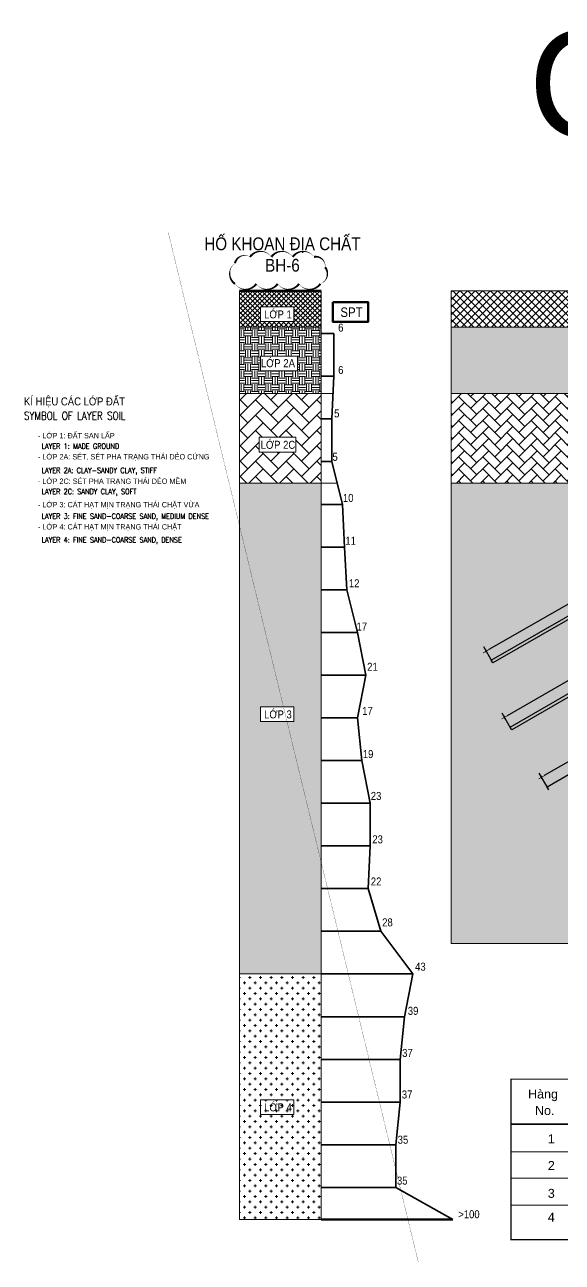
# Model space of a CAD drawing. Header units: millimetres. Extents: x -383953 to 676589, y -101685 to 196247.
# Drawn here: x 530727 to 555917, y -49095 to 8876 of the extents above; entities that cross this region are included whole.
import ezdxf
from ezdxf.enums import TextEntityAlignment as Align

# ---------------------------------------------------------------- set-up
doc = ezdxf.new("R2010")
doc.units = ezdxf.units.MM
doc.layers.get('0').update_dxf_attribs({"lineweight": 20})
doc.layers.get('Defpoints').update_dxf_attribs({"color": 151, "lineweight": 9})
doc.layers.add('Concrete', color=2, linetype='Continuous')
for name, color, linetype, lineweight in [('NDC_S_CONTINUOUS', 3, 'Continuous', 20), ('NDC_S_DIM', 1, 'Continuous', 15), ('NDC_S_ENG TEXT', 2, 'Continuous', 20), ('NDC_S_FOUNDATION NAME', 7, 'Continuous', 20), ('NDC_S_HATCH MATERIAL', 8, 'Continuous', 13), ('NDC_S_LEVEL TEXT', 7, 'Continuous', 20), ('NDC_S_REBAR', 4, 'Continuous', 35), ('NDC_S_VN TEXT', 7, 'Continuous', 20), ('NDC_S_VN TITLE', 6, 'Continuous', 35)]:
    doc.layers.add(name, color=color, linetype=linetype, lineweight=lineweight)
doc.styles.add('ARIAL', font='arial.ttf', dxfattribs={"width": 0.8})
doc.styles.add('NDC_ARIAL', font='arial.ttf', dxfattribs={"width": 0.85})
doc.styles.add('NDC_EN TXT', font='romans.shx', dxfattribs={"width": 0.8})
doc.dimstyles.new('NDC_1-150', dxfattribs={"dimscale": 150, "dimtxt": 2.5, "dimasz": 1, "dimexe": 1.5, "dimexo": 0, "dimgap": 0.8, "dimtad": 1, "dimdec": 0, "dimdsep": 46, "dimtxsty": 'NDC_ARIAL', "dimblk": 'DIMMARK', "dimcen": 49999.938995, "dimdle": 1.5, "dimclrd": 1, "dimclre": 1, "dimclrt": 3, "dimadec": 0, "dimazin": 0, "dimtfac": 1, "dimtdec": 0, "dimtix": 1, "dimtmove": 2, "dimatfit": 3, "dimfxl": 1, "dimarcsym": 0})

# ---------------------------------------------------------------- blocks, each defined once
blk = doc.blocks.new('DIMMARK')
at = {"layer": 'NDC_S_DIM', "color": 1}
blk.add_line((-1.5, 0), (1, 0), dxfattribs=at)
at = {"layer": 'NDC_S_DIM', "color": 2, "const_width": 0.1}
blk.add_lwpolyline([(-0.42, -0.42), (0.42, 0.42)], dxfattribs=at)
blk = doc.blocks.new('*D556')
at = {"layer": 'Defpoints', "color": 0, "transparency": 16777216}
for p in [(563906, -14491), (552347, -20468), (552626, -20954)]:
    blk.add_point(p, dxfattribs=at)
at = {"layer": 'NDC_S_CONTINUOUS', "color": 1, "lineweight": -2, "transparency": 16777216}
for p, q in [((563906, -14491), (563515, -13810)), ((563497, -14080), (552477, -20393)), ((552626, -20954), (552235, -20272))]:
    blk.add_line(p, q, dxfattribs=at)
at = {"layer": 'NDC_S_CONTINUOUS', "color": 1, "lineweight": -2, "transparency": 16777216, "xscale": 150, "yscale": 150, "zscale": 150}
for p, rotation in [((563627, -14005), 29.8093766951466), ((552347, -20468), 209.8093766951466)]:
    blk.add_blockref('DIMMARK', p, dxfattribs=dict(at, rotation=rotation))
at = {"layer": 'NDC_S_CONTINUOUS', "color": 3, "transparency": 16777216, "insert": (557832, -16966), "char_height": 375, "attachment_point": 5, "rotation": 29.80938, "style": 'NDC_ARIAL'}
blk.add_mtext('13000', dxfattribs=at)
blk = doc.blocks.new('*D558')
at = {"layer": 'Defpoints', "color": 0, "transparency": 16777216}
for p in [(565638, -17091), (553213, -23571), (553512, -24088)]:
    blk.add_point(p, dxfattribs=at)
at = {"layer": 'NDC_S_CONTINUOUS', "color": 1, "lineweight": -2, "transparency": 16777216}
for p, q in [((565209, -16649), (553343, -23496)), ((565638, -17091), (565227, -16379)), ((553512, -24088), (553101, -23376))]:
    blk.add_line(p, q, dxfattribs=at)
at = {"layer": 'NDC_S_CONTINUOUS', "color": 1, "lineweight": -2, "transparency": 16777216, "xscale": 150, "yscale": 150, "zscale": 150}
for p, rotation in [((565339, -16574), 29.98566585290133), ((553213, -23571), 209.9856658529013)]:
    blk.add_blockref('DIMMARK', p, dxfattribs=dict(at, rotation=rotation))
at = {"layer": 'NDC_S_CONTINUOUS', "color": 3, "transparency": 16777216, "insert": (559120, -19803), "char_height": 375, "attachment_point": 5, "rotation": 29.98567, "style": 'NDC_ARIAL'}
blk.add_mtext('14000', dxfattribs=at)
blk = doc.blocks.new('*D560')
at = {"layer": 'Defpoints', "color": 0, "transparency": 16777216}
for p in [(567370, -19891), (554946, -26373), (555251, -26901)]:
    blk.add_point(p, dxfattribs=at)
at = {"layer": 'NDC_S_CONTINUOUS', "color": 1, "lineweight": -2, "transparency": 16777216}
for p, q in [((566934, -19438), (555075, -26298)), ((567370, -19891), (566952, -19169)), ((555251, -26901), (554833, -26178))]:
    blk.add_line(p, q, dxfattribs=at)
at = {"layer": 'NDC_S_CONTINUOUS', "color": 1, "lineweight": -2, "transparency": 16777216, "xscale": 150, "yscale": 150, "zscale": 150}
for p, rotation in [((567064, -19363), 30.04598352266086), ((554946, -26373), 210.0459835226608)]:
    blk.add_blockref('DIMMARK', p, dxfattribs=dict(at, rotation=rotation))
at = {"layer": 'NDC_S_CONTINUOUS', "color": 3, "transparency": 16777216, "insert": (560849, -22599), "char_height": 375, "attachment_point": 5, "rotation": 30.04598, "style": 'NDC_ARIAL'}
blk.add_mtext('14000', dxfattribs=at)

msp = doc.modelspace()

# ---------------------------------------------------------------- hatches: boundary and pattern name
at = {"layer": 'Concrete'}
h = msp.add_hatch(dxfattribs=at)
h.set_pattern_fill('ANGLE', color=256, angle=-5)
h.set_pattern_definition([(355, (736063.1084, 219772.339), (0.60878286, 6.95841997), [5.08, -1.905]), (85, (736063.1084, 219772.339), (-6.95841997, 0.60878286), [5.08, -1.905])])
h.paths.add_polyline_path([(552588.1, -20888.9), (552663.1, -21018.8), (563943.1, -14556.2), (563868.1, -14426.3)])
h = msp.add_hatch(dxfattribs=at)
h.set_pattern_fill('ANGLE', color=256, angle=-5)
h.set_pattern_definition([(355, (737803.803, 217174.6514), (0.60878286, 6.95841997), [5.08, -1.905]), (85, (737803.803, 217174.6514), (-6.95841997, 0.60878286), [5.08, -1.905])])
h.paths.add_polyline_path([(553474, -24023.3), (553549, -24153.2), (565675.1, -17156.2), (565600.1, -17026.3)])
h = msp.add_hatch(dxfattribs=at)
h.set_pattern_fill('ANGLE', color=256, angle=-5)
h.set_pattern_definition([(355, (783578.969, 255081.804), (0.60878286, 6.95841997), [5.08, -1.905]), (85, (783578.969, 255081.804), (-6.95841997, 0.60878286), [5.08, -1.905])])
h.paths.add_polyline_path([(567407.2, -19956.2), (567332.2, -19826.3), (555207.9, -26826.3), (555297.5, -26981.2)])
at = {"layer": 'NDC_S_HATCH MATERIAL'}
h = msp.add_hatch(dxfattribs=at)
h.set_pattern_fill('ANSI37', color=256, scale=50)
h.set_pattern_definition([(45, (711804.5, 262873.23), (-112.2532, 112.2532), []), (135, (711804.5, 262873.23), (-112.2532, -112.2532), [])])
h.paths.add_polyline_path([(540793.4, -3591.3), (540793.4, -5291.3), (544617, -5291.3), (544617, -3591.3)])
h.paths.add_polyline_path([(541778.8, -4337.7), (543335.6, -4337.7), (543335.6, -5030.5), (541778.8, -5030.5)], flags=16)
h.paths.add_polyline_path([(541825.5, -5002.8), (543361.4, -5002.8), (543361.4, -4288.8), (541825.5, -4288.8)], flags=24)
h = msp.add_hatch(dxfattribs=at)
h.set_pattern_fill('ANSI37', color=256, scale=2000)
h.set_pattern_definition([(45, (605929.66, -936257.63), (-176.776695, 176.776695), []), (135, (605929.66, -936257.63), (-176.776695, -176.776695), [])])
h.paths.add_polyline_path([(574363.9, -3591.3), (550707.2, -3591.3), (550707.2, -5291.3), (574363.9, -5291.3)])
h = msp.add_hatch(dxfattribs=at)
h.set_pattern_fill('EARTH', color=256, scale=50, angle=90)
h.set_pattern_definition([(90, (711804.5, 262873.23), (-317.5, 317.5), [317.5, -317.5]), (90, (711685.44, 262873.23), (-317.5, 317.5), [317.5, -317.5]), (90, (711566.38, 262873.23), (-317.5, 317.5), [317.5, -317.5]), (180, (711526.7, 262912.9), (-317.5, -317.5), [317.5, -317.5]), (180, (711526.7, 263031.98), (-317.5, -317.5), [317.5, -317.5]), (180, (711526.7, 263151.04), (-317.5, -317.5), [317.5, -317.5])])
h.paths.add_polyline_path([(540793.4, -5291.3), (540793.4, -8391.3), (544617, -8391.3), (544617, -5291.3)])
h.paths.add_polyline_path([(543504.2, -6649.7), (543504.2, -7342.4), (541778.8, -7342.4), (541778.8, -6649.7)], flags=16)
h.paths.add_polyline_path([(541676.7, -7288), (543510.2, -7288), (543510.2, -6574), (541676.7, -6574)], flags=24)
h = msp.add_hatch(dxfattribs=at)
h.set_pattern_fill('EARTH', color=256, scale=1500, angle=90)
h.set_pattern_definition([(90, (605929.66, -936257.63), (-375, 375), [375, -375]), (90, (605789.04, -936257.63), (-375, 375), [375, -375]), (90, (605648.4, -936257.63), (-375, 375), [375, -375]), (180, (605601.54, -936210.75), (-375, -375), [375, -375]), (180, (605601.54, -936070.13), (-375, -375), [375, -375]), (180, (605601.54, -935929.5), (-375, -375), [375, -375])])
h.paths.add_polyline_path([(574363.9, -5291.3), (550707.2, -5291.3), (550707.2, -8391.3), (574363.9, -8391.3)])
h = msp.add_hatch(dxfattribs=at)
h.set_pattern_fill('AR-HBONE', color=256, scale=5)
h.set_pattern_definition([(45, (711804.5, 262873.23), (0, 718.4205), [1524, -508]), (135, (712163.7, 263232.44), (7e-14, 718.4205), [1524, -508])])
h.paths.add_polyline_path([(540793.4, -8391.3), (540793.5, -12591.3), (544617, -12591.3), (544617, -8391.3)])
h.paths.add_polyline_path([(543432.8, -10447.1), (543432.8, -11139.9), (541713.4, -11139.9), (541713.4, -10447.1)], flags=16)
h.paths.add_polyline_path([(541664.7, -11112.2), (543522.2, -11112.2), (543522.2, -10398.2), (541664.7, -10398.2)], flags=24)
h = msp.add_hatch(dxfattribs=at)
h.set_pattern_fill('AR-HBONE', color=256, scale=100)
h.set_pattern_definition([(45, (605929.66, -936257.63), (0, 565.68542), [1200, -400]), (135, (606212.5, -935974.8), (4e-14, 565.68542), [1200, -400])])
h.paths.add_polyline_path([(574363.9, -8391.3), (550707.2, -8391.3), (550707.2, -12591.3), (574363.9, -12591.3)])
h = msp.add_hatch(dxfattribs=at)
h.set_pattern_fill('AR-SAND', color=256, scale=100)
h.set_pattern_definition([(37.5, (1135958.73, -619508.48), (-6.299336, 192.682377), [0, -152, 0, -170, 0, -162.5]), (7.5, (1135958.73, -619508.48), (176.97767, 282.21461), [0, -82, 0, -137, 0, -52.5]), (327.5, (1135835.73, -619508.48), (311.414186, 0.565905), [0, -50, 0, -180, 0, -235]), (317.5, (1135835.73, -619508.48), (300.61266, 87.76756), [0, -25, 0, -118, 0, -135])])
h.paths.add_polyline_path([(544617, -12591.3), (540793.4, -12591.3), (540793.4, -35591.3), (544617, -35591.3)])
h.paths.add_polyline_path([(543335.6, -23075.9), (543335.6, -23768.6), (541778.8, -23768.6), (541778.8, -23075.9)], flags=16)
h = msp.add_hatch(dxfattribs=at)
h.set_pattern_fill('AR-SAND', color=256, scale=15)
h.set_pattern_definition([(37.5, (548495.2, 255081.9), (-24.0005, 734.1199), [0, -579.12, 0, -647.7, 0, -619.125]), (7.5, (548495.2, 255081.9), (674.285, 1075.2377), [0, -312.42, 0, -521.97, 0, -200.025]), (327.5, (548026.55, 255081.9), (1186.4886, 2.1558), [0, -190.5, 0, -685.8, 0, -895.35]), (317.5, (548026.5, 255081.9), (1145.3347, 334.394), [0, -95.25, 0, -449.58, 0, -514.35])])
h.paths.add_polyline_path([(574363.9, -12591.3), (550707.2, -12591.3), (550707.2, -34162.2), (587163.9, -34162.2), (587163.9, -19891.3), (575163.9, -19891.3), (575163.9, -31591.3), (574363.9, -31591.3)])
h.paths.add_polyline_path([(557395.5, -17665.2), (558632.6, -16956.4), (558248.4, -16285.9), (557011.3, -16994.7)], flags=24)
h.paths.add_polyline_path([(558686.1, -20503.5), (559921, -19791), (559534.8, -19121.6), (558299.9, -19834.2)], flags=24)
h.paths.add_polyline_path([(560415.4, -23299.8), (561649.5, -22585.9), (561262.6, -21917), (560028.5, -22630.9)], flags=24)
h.paths.add_polyline_path([(562142.6, -24693.1), (563375.7, -23977.3), (562987.7, -23308.9), (561754.7, -24024.7)], flags=24)
h.paths.add_polyline_path([(580179, -21316.8), (581357.1, -21316.8), (581357.1, -20544.1), (580179, -20544.1)], flags=24)
h.paths.add_polyline_path([(573409.6, -18300), (573409.6, -16874.3), (572636.9, -16874.3), (572636.9, -18300)], flags=24)
h.paths.add_polyline_path([(569510.6, -14252.5), (570745.4, -13539.6), (570359, -12870.3), (569124.2, -13583.2)], flags=24)
h.paths.add_polyline_path([(570496.9, -17483), (571517.2, -16894), (571130.8, -16224.8), (570110.5, -16813.8)], flags=24)
h.paths.add_polyline_path([(571361.8, -19383.7), (572382, -18794.6), (571995.7, -18125.4), (570975.4, -18714.5)], flags=24)
h.paths.add_polyline_path([(576882.7, -21316.8), (578060.8, -21316.8), (578060.8, -20544.1), (576882.7, -20544.1)], flags=24)
h = msp.add_hatch(dxfattribs=at)
h.set_pattern_fill('CROSS', color=256, scale=1000)
h.set_pattern_definition([(0, (1135958.73, -619508.48), (250, 250), [125, -375]), (90, (1136021.23, -619570.98), (-250, 250), [125, -375])])
h.paths.add_polyline_path([(544617, -35591.3), (540793.4, -35591.3), (540793.4, -47091.3), (544617, -47091.3)])
h.paths.add_polyline_path([(543335.6, -41484.3), (543335.6, -42177.1), (541778.8, -42177.1), (541778.8, -41484.3)], flags=16)
h.paths.add_polyline_path([(541825.5, -42149.4), (543361.4, -42149.4), (543361.4, -41435.4), (541825.5, -41435.4)], flags=16)

# ---------------------------------------------------------------- linework, layer by layer
at = {"color": 3}
for p, q in [((553515.2, -42616.2), (597191.4, -42616.2)), ((553515.2, -42641.3), (597189.7, -42641.3)), ((553515.2, -43922.1), (597189.7, -43922.1)), ((553513.6, -45149.9), (597188.1, -45149.9)), ((553515.2, -48035.8), (597189.7, -48035.8))]:
    msp.add_line(p, q, dxfattribs=at)
at = {"color": 4, "const_width": 50.4}
msp.add_lwpolyline([(553515.2, -40516.7), (597194, -40516.7), (597194, -48035.8), (553515.2, -48035.8)], close=True, dxfattribs=at)
at = {"layer": 'Concrete'}
for p, q in [((555207.9, -26826.3), (567332.2, -19826.3)), ((555288.5, -26965.9), (555213.5, -26836))]:
    msp.add_line(p, q, dxfattribs=at)
msp.add_lwpolyline([(563943.1, -14556.2), (552663.1, -21018.8), (552588.1, -20888.9), (563868.1, -14426.3)], close=True, dxfattribs=at)
at = {"layer": 'Concrete', "elevation": 0}
msp.add_lwpolyline([(565675.1, -17156.2), (553549, -24153.2), (553474, -24023.3), (565600.1, -17026.3)], close=True, dxfattribs=at)
at = {"layer": 'NDC_S_CONTINUOUS'}
for p, q in [((540794, -46791.2), (540793.4, -3591.2)), ((540793.4, -47091.3), (540793.4, -3591.2)), ((540793.4, -47091.2), (540793.4, -3591.2)), ((544617, -47091.3), (544617, -3591.3)), ((574363.9, -3591.3), (550707.2, -3591.3)), ((550707.2, -3591.3), (550707.2, -34162.2)), ((544617, -5291.3), (540793.4, -5291.3)), ((550707.2, -5291.3), (574363.9, -5291.3)), ((544617, -8391.3), (540793.4, -8391.3)), ((544617, -8391.3), (540793.4, -8391.3)), ((550707.2, -8391.3), (574363.9, -8391.3)), ((544617, -12591.3), (540793.4, -12591.3)), ((544617, -12591.3), (540793.4, -12591.3)), ((550707.2, -12591.3), (574363.9, -12591.3)), ((550707.2, -34162.2), (587163.9, -34162.2)), ((544617, -35591.3), (540793.4, -35591.3)), ((544617, -47091.3), (540793.4, -47091.3))]:
    msp.add_line(p, q, dxfattribs=at)
at = {"layer": 'NDC_S_CONTINUOUS', "lineweight": 100}
for p, q in [((540793.4, -3591.2), (544617, -3591.3)), ((544617, -47091.3), (550792, -47091.3))]:
    msp.add_line(p, q, dxfattribs=at)
at = {"layer": 'NDC_S_CONTINUOUS', "ltscale": 100}
msp.add_line((553514.8, -46416.8), (597194, -46416.8), dxfattribs=at)
at = {"layer": 'NDC_S_CONTINUOUS', "lineweight": 100}
msp.add_lwpolyline([(545158.1, -4126.9), (546828.5, -4126.9), (546828.5, -5038.9), (545158.1, -5038.9)], close=True, dxfattribs=at)
at = {"layer": 'NDC_S_DIM', "ltscale": 100, "const_width": 10}
msp.add_lwpolyline([(537450, -840), (549170, -49090)], dxfattribs=at)
at = {"layer": 'NDC_S_DIM'}
msp.add_lwpolyline([(540580, -3260, 0, 100, 0.5205671), (541580, -3260, 0, 100, 0.5205671), (542580, -3260, 0, 100, 0.5205671), (543580, -3260, 0, 100, 0.5205671), (544580, -3260, 0, 100, 0.5205671), (544802.6, -2482.6, 0, 100, 0.5205671), (544284.5, -2000.7, 0, 100, 0.5205671), (543284.5, -2000.7, 0, 100, 0.5205671), (542284.5, -2000.7, 0, 100, 0.5205671), (541284.5, -2000.7, 0, 100, 0.5205671), (540580, -2296.2, 0, 100, 0.5205671)], format="xyseb", close=True, dxfattribs=at)
for points in [[(541778.8, -4337.7), (543335.6, -4337.7), (543335.6, -5030.5), (541778.8, -5030.5)], [(541778.8, -6649.7), (543504.2, -6649.7), (543504.2, -7342.4), (541778.8, -7342.4)], [(541713.4, -10447.1), (543432.8, -10447.1), (543432.8, -11139.9), (541713.4, -11139.9)], [(541778.8, -23075.9), (543335.6, -23075.9), (543335.6, -23768.6), (541778.8, -23768.6)], [(541778.8, -41484.3), (543335.6, -41484.3), (543335.6, -42177.1), (541778.8, -42177.1)]]:
    msp.add_lwpolyline(points, close=True, dxfattribs=at)
at = {"layer": 'NDC_S_ENG TEXT', "color": 1}
for p, q in [((544617, -8391.3), (545177, -8391.3)), ((544617, -12591.3), (545367, -12591.3))]:
    msp.add_line(p, q, dxfattribs=at)
at = {"layer": 'NDC_S_REBAR', "color": 3}
for p, q in [((544617, -5591.3), (545217, -5591.3)), ((545217, -5591.3), (545217, -7591.3)), ((544617, -7591.3), (545217, -7591.3)), ((545217, -7591.3), (545117, -9591.3)), ((544617, -9591.3), (545117, -9591.3)), ((545117, -9591.3), (545117, -11591.3)), ((544617, -11591.3), (545117, -11591.3)), ((545117, -11591.3), (545617, -13591.3)), ((544617, -13591.3), (545617, -13591.3)), ((545617, -13591.3), (545717, -15591.3)), ((544617, -15591.3), (545717, -15591.3)), ((545717, -15591.3), (545817, -17591.3)), ((544617, -17591.3), (545817, -17591.3)), ((545817, -17591.3), (546317, -19591.3)), ((544617, -19591.3), (546317, -19591.3)), ((546317, -19591.3), (546717, -21591.3)), ((544617, -21591.3), (546717, -21591.3)), ((546717, -21591.3), (546317, -23591.3)), ((544617, -23591.3), (546317, -23591.3)), ((546317, -23591.3), (546517, -25591.3)), ((544617, -25591.3), (546517, -25591.3)), ((546517, -25591.3), (546917, -27591.3)), ((544617, -27591.3), (546917, -27591.3)), ((546917, -27591.3), (546917, -29591.3)), ((544617, -29591.3), (546917, -29591.3)), ((546917, -29591.3), (546817, -31591.3)), ((544617, -31591.3), (546817, -31591.3)), ((546817, -31591.3), (547417, -33591.3)), ((544617, -33591.3), (547417, -33591.3)), ((547417, -33591.3), (548917, -35591.3)), ((544617, -35591.3), (548917, -35591.3)), ((548917, -35591.3), (548517, -37591.3)), ((544617, -37591.3), (548517, -37591.3)), ((548517, -37591.3), (548317, -39591.3)), ((544617, -39591.3), (548317, -39591.3)), ((548317, -39591.3), (548317, -41591.3)), ((544617, -41591.3), (548317, -41591.3)), ((548317, -41591.3), (548117, -43591.3)), ((544617, -43591.3), (548117, -43591.3)), ((548117, -43591.3), (548117, -45591.3)), ((544617, -45591.3), (548117, -45591.3)), ((548117, -45591.3), (550792, -47091.3))]:
    msp.add_line(p, q, dxfattribs=at)

# ---------------------------------------------------------------- texts
at = {"color": 4, "style": 'ARIAL'}
msp.add_text('Construction', height=5000, dxfattribs=at).set_placement((554330, 3610))
at = {"color": 3, "style": 'ARIAL'}
for s, p in [('Hàng', (554314.7, -41423.5)), ('  No.', (554314.7, -42196.3))]:
    msp.add_text(s, height=419.9, dxfattribs=at).set_placement(p)
for s, p in [('1', (555404.8, -43306.8)), ('2', (555404.8, -44562.5)), ('3', (555403.1, -45868.4)), ('4', (555403.1, -46984.3))]:
    msp.add_text(s, height=419.9, dxfattribs=at).set_placement(p, align=Align.MIDDLE_CENTER)
at = {"layer": 'NDC_S_FOUNDATION NAME', "style": 'NDC_ARIAL', "width": 0.85}
msp.add_text('SPT', height=450, dxfattribs=at).set_placement((546039.9, -4589), align=Align.MIDDLE)
at = {"layer": 'NDC_S_LEVEL TEXT', "style": 'NDC_ARIAL', "width": 0.85}
for s, p in [('6', (545539.1, -5310.4)), ('6', (545539.1, -7297.5)), ('5', (545350.1, -9332.6)), ('5', (545271.1, -11367)), ('10', (545886.4, -13289.9)), ('11', (545999.1, -15296.5)), ('12', (546165.3, -17284.7)), ('17', (546523, -19316.1)), ('21', (547022, -21197.9)), ('17', (546790, -23264.6)), ('19', (546818, -25289.1)), ('23', (547190.6, -27250.1)), ('23', (547262.7, -29282.5)), ('22', (547193.1, -31255.4)), ('28', (547725.6, -33173.6)), ('43', (549268.2, -35248.1)), ('39', (548926.9, -37316.7)), ('37', (548661.8, -39288.4)), ('37', (548645.6, -41235.5)), ('35', (548451.5, -43355.7)), ('35', (548418.2, -45271.3)), ('>100', (551543.8, -46845))]:
    msp.add_text(s, height=375, dxfattribs=at).set_placement(p, align=Align.MIDDLE)
at = {"layer": 'NDC_S_VN TEXT'}
for s, height, style, width, p in [('KÍ HIỆU CÁC LỚP ĐẤT', 375, 'NDC_ARIAL', 0.85, (530690.6, -8768.4)), ('SYMBOL OF LAYER SOIL', 375, 'NDC_EN TXT', 0.8, (530690.6, -9440.5)), ('- LỚP 1: ĐẤT SAN LẤP', 250, 'NDC_ARIAL', 0.85, (531345.3, -10373)), ('LAYER 1: MADE GROUND', 250, 'NDC_EN TXT', 0.8, (531514.2, -10863.9)), ('- LỚP 2A: SÉT, SÉT PHA TRẠNG THÁI DẺO CỨNG', 250, 'NDC_ARIAL', 0.85, (531345.3, -11362.1)), ('LAYER 2A: CLAY-SANDY CLAY, STIFF', 250, 'NDC_EN TXT', 0.8, (531514.2, -11997.7)), ('- LỚP 2C: SÉT PHA TRẠNG THÁI DẺO MỀM', 250, 'NDC_ARIAL', 0.85, (531345.3, -12506.4)), ('LAYER 2C: SANDY CLAY, SOFT', 250, 'NDC_EN TXT', 0.8, (531514.2, -12991.7)), ('- LỚP 3: CÁT HẠT MỊN TRẠNG THÁI CHẶT VỪA', 250, 'NDC_ARIAL', 0.85, (531345.3, -13605.8)), ('- LỚP 4: CÁT HẠT MỊN TRẠNG THÁI CHẶT ', 250, 'NDC_ARIAL', 0.85, (531345.3, -14643.1)), ('LAYER 3: FINE SAND-COARSE SAND, MEDIUM DENSE', 250, 'NDC_EN TXT', 0.8, (531514.2, -14148.3)), ('LAYER 4: FINE SAND-COARSE SAND, DENSE', 250, 'NDC_EN TXT', 0.8, (531514.2, -15256.9))]:
    msp.add_text(s, height=height, dxfattribs=dict(at, style=style, width=width)).set_placement(p, align=Align.MIDDLE_LEFT)
at = {"layer": 'NDC_S_VN TITLE', "style": 'NDC_ARIAL', "width": 0.85}
for s, height, p in [('HỐ KHOAN ĐỊA CHẤT', 600, (542802.6, -1360.7)), ('BH-6', 600, (542802.6, -2389.9)), ('LỚP 1', 375, (542593.4, -4645.8)), ('LỚP 2A', 375, (542593.4, -6931)), ('LỚP 2C', 375, (542593.4, -10755.2)), ('LỚP 3', 375, (542593.4, -23383.9)), ('LỚP 4', 375, (542593.4, -41792.4))]:
    msp.add_text(s, height=height, dxfattribs=at).set_placement(p, align=Align.MIDDLE)

# ---------------------------------------------------------------- dimensions: what is measured, and where the dimension line sits
at = {"layer": 'NDC_S_CONTINUOUS', "color": 1}
for p1, p2, distance, picture, middle in [((563905.6, -14491.3), (552625.6, -20953.9), -560.4, '*D556', (557832.1, -16965.9)), ((565637.6, -17091.3, 0), (553511.5, -24088.2, 0), -597.1, '*D558', (559120.5, -19802.8, 0)), ((567369.7, -19891.3), (555251, -26901), -609.9, '*D560', (560849, -22598.6))]:
    dim = msp.add_aligned_dim(p1=p1, p2=p2, distance=distance, dimstyle='NDC_1-150', dxfattribs=at)
    dim.commit()
    dim.dimension.update_dxf_attribs({"geometry": picture, "text_midpoint": middle})

doc.saveas('drawing.dxf')
